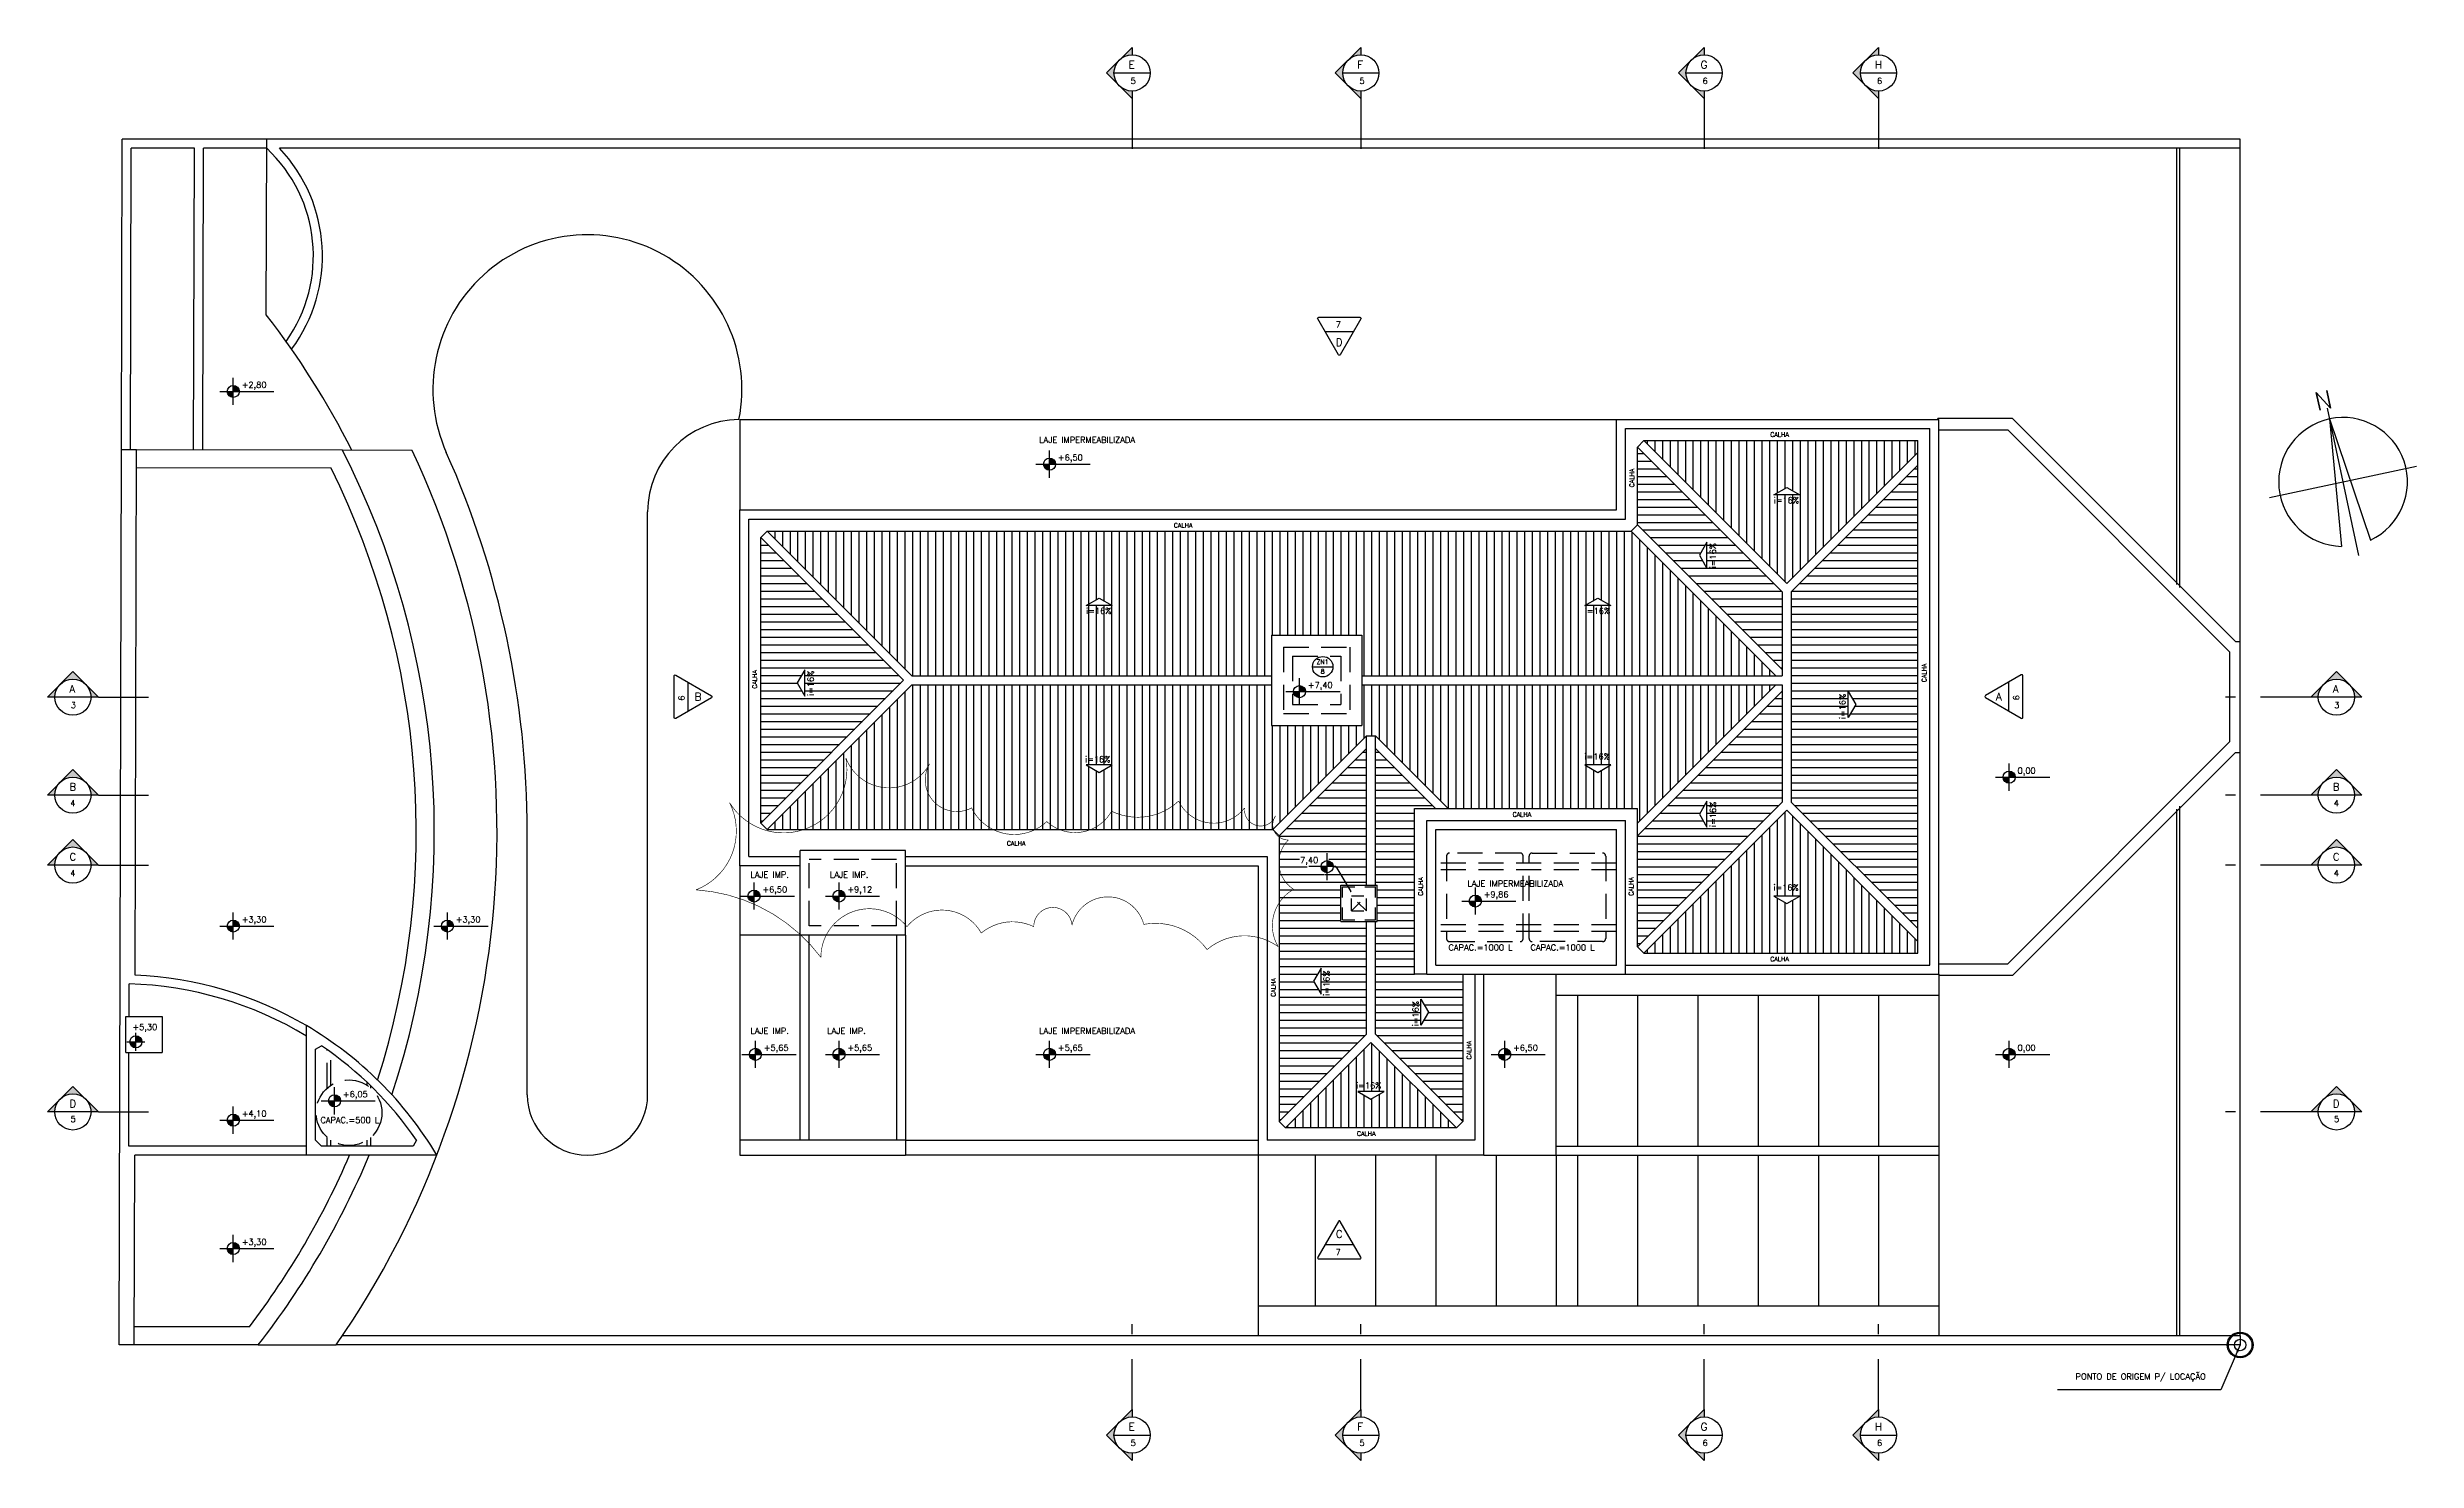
# Model space of a CAD drawing. Header units: millimetres. Extents: x 128 to 761, y 122 to 191.
# Drawn here: x 162.62 to 186.22, y 123.76 to 137.83 of the extents above; entities that cross this region are included whole.
import ezdxf
from ezdxf.enums import TextEntityAlignment as Align

# ---------------------------------------------------------------- set-up
doc = ezdxf.new("R2010")
doc.units = ezdxf.units.MM
doc.linetypes.add('DASHDOT', pattern=[1, 0.5, -0.25, 0, -0.25])
doc.linetypes.add('HIDDEN', pattern=[0.375, 0.25, -0.125])
for name, color, linetype in [('CAIXN', 7, 'Continuous'), ('COTAS', 1, 'Continuous'), ('LPROJ', 7, 'HIDDEN'), ('LVISTA', 1, 'Continuous'), ('LVISTA01', 8, 'Continuous'), ('LVISTA02', 1, 'Continuous'), ('LVISTA025', 3, 'Continuous'), ('LVISTA03', 4, 'Continuous'), ('NOTAS', 2, 'Continuous'), ('TELHA', 8, 'Continuous'), ('TEXT', 3, 'Continuous')]:
    doc.layers.add(name, color=color, linetype=linetype)
doc.styles.add('100-50', font='romans.shx', dxfattribs={"height": 0.125})
doc.styles.add('60-50', font='romans.shx', dxfattribs={"height": 0.075})
doc.styles.add('80-50', font='romans.shx', dxfattribs={"height": 0.1})
doc.styles.add('ROMANS', font='ROMANS.shx', dxfattribs={"height": 0.15})
doc.dimstyles.new('50', dxfattribs={"dimtxt": 0.1, "dimasz": 2.5, "dimexe": 1.25, "dimexo": 0.625, "dimgap": 0.075, "dimtad": 1, "dimzin": 0, "dimdsep": 46, "dimtxsty": '60-50', "dimcen": 2.5, "dimclrt": 3, "dimadec": 0, "dimazin": 0, "dimtfac": 1, "dimtmove": 0, "dimatfit": 3, "dimfxl": 1, "dimarcsym": 0})
pattern_1 = [(90, (137.25681, 49.96484), (-0.0762, 8e-18), [])]
pattern_2 = [(180, (137.25681, 49.96484), (-8e-18, -0.0762), [])]

msp = doc.modelspace()

# ---------------------------------------------------------------- hatches: boundary and pattern name
at = {"layer": 'NOTAS'}
h = msp.add_hatch(color=1, dxfattribs=at)
h.paths.add_polyline_path([(173.2984, 137.6983), (173.1712, 137.571), (173.2984, 137.4438, -0.4142136)])
h.paths.add_polyline_path([(173.2984, 137.4438), (173.4257, 137.3165), (173.4257, 137.391, -0.1989124)])
h.paths.add_polyline_path([(173.4257, 137.751), (173.4257, 137.8256), (173.2984, 137.6983, -0.1989124)])
h = msp.add_hatch(color=1, dxfattribs=at)
h.paths.add_polyline_path([(175.577, 137.6983), (175.4497, 137.571), (175.577, 137.4438, -0.4142136)])
h.paths.add_polyline_path([(175.577, 137.4438), (175.7042, 137.3165), (175.7042, 137.391, -0.1989124)])
h.paths.add_polyline_path([(175.7042, 137.751), (175.7042, 137.8256), (175.577, 137.6983, -0.1989124)])
h = msp.add_hatch(color=1, dxfattribs=at)
h.paths.add_polyline_path([(178.9943, 137.6983), (178.867, 137.571), (178.9943, 137.4438, -0.4142136)])
h.paths.add_polyline_path([(178.9943, 137.4438), (179.1215, 137.3165), (179.1215, 137.391, -0.1989124)])
h.paths.add_polyline_path([(179.1215, 137.751), (179.1215, 137.8256), (178.9943, 137.6983, -0.1989124)])
h = msp.add_hatch(color=1, dxfattribs=at)
h.paths.add_polyline_path([(180.7311, 137.6983), (180.6038, 137.571), (180.7311, 137.4438, -0.4142136)])
h.paths.add_polyline_path([(180.7311, 137.4438), (180.8584, 137.3165), (180.8584, 137.391, -0.1989124)])
h.paths.add_polyline_path([(180.8584, 137.751), (180.8584, 137.8256), (180.7311, 137.6983, -0.1989124)])
h = msp.add_hatch(color=1, dxfattribs=at)
h.paths.add_polyline_path([(164.4763, 134.342), (164.4763, 134.402), (164.4163, 134.402, 0.4142136)])
h.paths.add_polyline_path([(164.4763, 134.462), (164.4763, 134.402), (164.5363, 134.402, 0.4142136)])
h = msp.add_hatch(color=1, dxfattribs=at)
h.paths.add_polyline_path([(172.6041, 133.6183), (172.6041, 133.6783), (172.5441, 133.6783, 0.4142136)])
h.paths.add_polyline_path([(172.6041, 133.7383), (172.6041, 133.6783), (172.6641, 133.6783, 0.4142136)])
h = msp.add_hatch(color=1, dxfattribs=at)
h.paths.add_polyline_path([(163.0067, 131.4865), (162.8794, 131.6138), (162.7522, 131.4865, -0.4142136)])
h.paths.add_polyline_path([(162.7522, 131.4865), (162.6249, 131.3592), (162.6994, 131.3592, -0.1989124)])
h.paths.add_polyline_path([(163.0594, 131.3592), (163.134, 131.3592), (163.0067, 131.4865, -0.1989124)])
h = msp.add_hatch(color=1, dxfattribs=at)
h.paths.add_polyline_path([(175.0928, 131.3542), (175.0928, 131.4142), (175.0328, 131.4142, 0.4142136)])
h.paths.add_polyline_path([(175.0928, 131.4742), (175.0928, 131.4142), (175.1528, 131.4142, 0.4142136)])
h = msp.add_hatch(color=1, dxfattribs=at)
h.paths.add_polyline_path([(185.5449, 131.4865), (185.4177, 131.6138), (185.2904, 131.4865, -0.4142136)])
h.paths.add_polyline_path([(185.2904, 131.4865), (185.1631, 131.3592), (185.2377, 131.3592, -0.1989124)])
h.paths.add_polyline_path([(185.5977, 131.3592), (185.6722, 131.3592), (185.5449, 131.4865, -0.1989124)])
h = msp.add_hatch(color=1, dxfattribs=at)
h.paths.add_polyline_path([(163.0067, 130.5118), (162.8794, 130.6391), (162.7522, 130.5118, -0.4142136)])
h.paths.add_polyline_path([(162.7522, 130.5118), (162.6249, 130.3845), (162.6994, 130.3845, -0.1989124)])
h.paths.add_polyline_path([(163.0594, 130.3845), (163.134, 130.3845), (163.0067, 130.5118, -0.1989124)])
h = msp.add_hatch(color=1, dxfattribs=at)
h.paths.add_polyline_path([(182.1595, 130.5029), (182.1595, 130.5629), (182.0995, 130.5629, 0.4142136)])
h.paths.add_polyline_path([(182.1595, 130.6229), (182.1595, 130.5629), (182.2195, 130.5629, 0.4142136)])
h = msp.add_hatch(color=1, dxfattribs=at)
h.paths.add_polyline_path([(185.5449, 130.5118), (185.4177, 130.6391), (185.2904, 130.5118, -0.4142136)])
h.paths.add_polyline_path([(185.2904, 130.5118), (185.1631, 130.3845), (185.2377, 130.3845, -0.1989124)])
h.paths.add_polyline_path([(185.5977, 130.3845), (185.6722, 130.3845), (185.5449, 130.5118, -0.1989124)])
h = msp.add_hatch(color=1, dxfattribs=at)
h.paths.add_polyline_path([(163.0067, 129.8156), (162.8794, 129.9429), (162.7522, 129.8156, -0.4142136)])
h.paths.add_polyline_path([(162.7522, 129.8156), (162.6249, 129.6883), (162.6994, 129.6883, -0.1989124)])
h.paths.add_polyline_path([(163.0594, 129.6883), (163.134, 129.6883), (163.0067, 129.8156, -0.1989124)])
h = msp.add_hatch(color=1, dxfattribs=at)
h.paths.add_polyline_path([(185.5449, 129.8156), (185.4177, 129.9429), (185.2904, 129.8156, -0.4142136)])
h.paths.add_polyline_path([(185.2904, 129.8156), (185.1631, 129.6883), (185.2377, 129.6883, -0.1989124)])
h.paths.add_polyline_path([(185.5977, 129.6883), (185.6722, 129.6883), (185.5449, 129.8156, -0.1989124)])
h = msp.add_hatch(color=1, dxfattribs=at)
h.paths.add_polyline_path([(175.3086, 129.6726), (175.3686, 129.6726), (175.3686, 129.6126, -0.4142136)])
h.paths.add_polyline_path([(175.4286, 129.6726), (175.3686, 129.6726), (175.3686, 129.7326, -0.4142136)])
h = msp.add_hatch(color=1, dxfattribs=at)
h.paths.add_polyline_path([(169.6612, 129.3199), (169.6612, 129.3799), (169.6012, 129.3799, 0.4142136)])
h.paths.add_polyline_path([(169.6612, 129.4399), (169.6612, 129.3799), (169.7212, 129.3799, 0.4142136)])
h = msp.add_hatch(color=1, dxfattribs=at)
h.paths.add_polyline_path([(170.5076, 129.3199), (170.5076, 129.3799), (170.4476, 129.3799, 0.4142136)])
h.paths.add_polyline_path([(170.5076, 129.4399), (170.5076, 129.3799), (170.5676, 129.3799, 0.4142136)])
h = msp.add_hatch(color=1, dxfattribs=at)
h.paths.add_polyline_path([(176.8439, 129.2703), (176.8439, 129.3303), (176.7839, 129.3303, 0.4142136)])
h.paths.add_polyline_path([(176.8439, 129.3903), (176.8439, 129.3303), (176.9039, 129.3303, 0.4142136)])
h = msp.add_hatch(color=1, dxfattribs=at)
h.paths.add_polyline_path([(164.4763, 129.0214), (164.4763, 129.0814), (164.4163, 129.0814, 0.4142136)])
h.paths.add_polyline_path([(164.4763, 129.1414), (164.4763, 129.0814), (164.5363, 129.0814, 0.4142136)])
h = msp.add_hatch(color=1, dxfattribs=at)
h.paths.add_polyline_path([(166.6077, 129.0214), (166.6077, 129.0814), (166.5477, 129.0814, 0.4142136)])
h.paths.add_polyline_path([(166.6077, 129.1414), (166.6077, 129.0814), (166.6677, 129.0814, 0.4142136)])
h = msp.add_hatch(color=1, dxfattribs=at)
h.paths.add_polyline_path([(163.5065, 127.8689), (163.5065, 127.9289), (163.4465, 127.9289, 0.4142136)])
h.paths.add_polyline_path([(163.5065, 127.9889), (163.5065, 127.9289), (163.5665, 127.9289, 0.4142136)])
h = msp.add_hatch(color=1, dxfattribs=at)
h.paths.add_polyline_path([(169.6753, 127.7444), (169.6753, 127.8044), (169.6153, 127.8044, 0.4142136)])
h.paths.add_polyline_path([(169.6753, 127.8644), (169.6753, 127.8044), (169.7353, 127.8044, 0.4142136)])
h = msp.add_hatch(color=1, dxfattribs=at)
h.paths.add_polyline_path([(170.5076, 127.7444), (170.5076, 127.8044), (170.4476, 127.8044, 0.4142136)])
h.paths.add_polyline_path([(170.5076, 127.8644), (170.5076, 127.8044), (170.5676, 127.8044, 0.4142136)])
h = msp.add_hatch(color=1, dxfattribs=at)
h.paths.add_polyline_path([(172.6041, 127.7444), (172.6041, 127.8044), (172.5441, 127.8044, 0.4142136)])
h.paths.add_polyline_path([(172.6041, 127.8644), (172.6041, 127.8044), (172.6641, 127.8044, 0.4142136)])
h = msp.add_hatch(color=1, dxfattribs=at)
h.paths.add_polyline_path([(177.1359, 127.7444), (177.1359, 127.8044), (177.0759, 127.8044, 0.4142136)])
h.paths.add_polyline_path([(177.1359, 127.8644), (177.1359, 127.8044), (177.1959, 127.8044, 0.4142136)])
h = msp.add_hatch(color=1, dxfattribs=at)
h.paths.add_polyline_path([(182.1595, 127.7444), (182.1595, 127.8044), (182.0995, 127.8044, 0.4142136)])
h.paths.add_polyline_path([(182.1595, 127.8644), (182.1595, 127.8044), (182.2195, 127.8044, 0.4142136)])
h = msp.add_hatch(color=1, dxfattribs=at)
h.paths.add_polyline_path([(163.0067, 127.3587), (162.8794, 127.486), (162.7522, 127.3587, -0.4142136)])
h.paths.add_polyline_path([(162.7522, 127.3587), (162.6249, 127.2314), (162.6994, 127.2314, -0.1989124)])
h.paths.add_polyline_path([(163.0594, 127.2314), (163.134, 127.2314), (163.0067, 127.3587, -0.1989124)])
h = msp.add_hatch(color=1, dxfattribs=at)
h.paths.add_polyline_path([(165.4846, 127.2818), (165.4846, 127.3418), (165.4246, 127.3418, 0.4142136)])
h.paths.add_polyline_path([(165.4846, 127.4018), (165.4846, 127.3418), (165.5446, 127.3418, 0.4142136)])
h = msp.add_hatch(color=1, dxfattribs=at)
h.paths.add_polyline_path([(185.5449, 127.3587), (185.4177, 127.486), (185.2904, 127.3587, -0.4142136)])
h.paths.add_polyline_path([(185.2904, 127.3587), (185.1631, 127.2314), (185.2377, 127.2314, -0.1989124)])
h.paths.add_polyline_path([(185.5977, 127.2314), (185.6722, 127.2314), (185.5449, 127.3587, -0.1989124)])
h = msp.add_hatch(color=1, dxfattribs=at)
h.paths.add_polyline_path([(164.4763, 127.0893), (164.4763, 127.1493), (164.4163, 127.1493, 0.4142136)])
h.paths.add_polyline_path([(164.4763, 127.2093), (164.4763, 127.1493), (164.5363, 127.1493, 0.4142136)])
h = msp.add_hatch(color=1, dxfattribs=at)
h.paths.add_polyline_path([(164.4763, 125.8118), (164.4763, 125.8718), (164.4163, 125.8718, 0.4142136)])
h.paths.add_polyline_path([(164.4763, 125.9318), (164.4763, 125.8718), (164.5363, 125.8718, 0.4142136)])
h = msp.add_hatch(color=1, dxfattribs=at)
h.paths.add_polyline_path([(173.2984, 124.1434), (173.1712, 124.0162), (173.2984, 123.8889, -0.4142136)])
h.paths.add_polyline_path([(173.2984, 123.8889), (173.4257, 123.7616), (173.4257, 123.8362, -0.1989124)])
h.paths.add_polyline_path([(173.4257, 124.1962), (173.4257, 124.2707), (173.2984, 124.1434, -0.1989124)])
h = msp.add_hatch(color=1, dxfattribs=at)
h.paths.add_polyline_path([(175.577, 124.1434), (175.4497, 124.0162), (175.577, 123.8889, -0.4142136)])
h.paths.add_polyline_path([(175.577, 123.8889), (175.7042, 123.7616), (175.7042, 123.8362, -0.1989124)])
h.paths.add_polyline_path([(175.7042, 124.1962), (175.7042, 124.2707), (175.577, 124.1434, -0.1989124)])
h = msp.add_hatch(color=1, dxfattribs=at)
h.paths.add_polyline_path([(178.9943, 124.1434), (178.867, 124.0162), (178.9943, 123.8889, -0.4142136)])
h.paths.add_polyline_path([(178.9943, 123.8889), (179.1215, 123.7616), (179.1215, 123.8362, -0.1989124)])
h.paths.add_polyline_path([(179.1215, 124.1962), (179.1215, 124.2707), (178.9943, 124.1434, -0.1989124)])
h = msp.add_hatch(color=1, dxfattribs=at)
h.paths.add_polyline_path([(180.7311, 124.1434), (180.6038, 124.0162), (180.7311, 123.8889, -0.4142136)])
h.paths.add_polyline_path([(180.7311, 123.8889), (180.8584, 123.7616), (180.8584, 123.8362, -0.1989124)])
h.paths.add_polyline_path([(180.8584, 124.1962), (180.8584, 124.2707), (180.7311, 124.1434, -0.1989124)])
at = {"layer": 'TELHA'}
h = msp.add_hatch(dxfattribs=at)
h.set_pattern_fill('ANSI31', color=256, scale=0.024, angle=135, style=0)
h.set_pattern_definition(pattern_2)
h.paths.add_polyline_path([(179.9897, 132.4085), (179.9897, 130.3157), (181.2497, 129.0557), (181.2497, 133.6685)])
h.paths.add_polyline_path([(180.5565, 131.417), (180.6315, 131.2871), (180.5565, 131.1572)], flags=16)
h.paths.add_polyline_path([(178.4597, 133.8485), (178.4597, 133.0757), (179.8997, 131.6357), (179.8997, 132.4085)])
h.paths.add_polyline_path([(179.1506, 132.6409), (179.0756, 132.7708), (179.1506, 132.9007)], flags=16)
h.paths.add_polyline_path([(179.8997, 131.4185), (178.4597, 129.9785), (178.4597, 128.8757), (179.8997, 130.3157)])
h.paths.add_polyline_path([(179.1506, 130.3258), (179.1506, 130.066), (179.0756, 130.1959)], flags=16)
h.paths.add_polyline_path([(180.5444, 131.1496), (180.5444, 131.4124), (180.4544, 131.4124), (180.4544, 131.1496)], flags=24)
h.paths.add_polyline_path([(179.2548, 132.6498), (179.2548, 132.9127), (179.1648, 132.9127), (179.1648, 132.6498)], flags=24)
h.paths.add_polyline_path([(179.2548, 130.075), (179.2548, 130.3378), (179.1648, 130.3378), (179.1648, 130.075)], flags=24)
h = msp.add_hatch(dxfattribs=at)
h.set_pattern_fill('ANSI31', color=256, scale=0.024, angle=45, style=0)
h.set_pattern_definition(pattern_1)
h.paths.add_polyline_path([(179.9447, 132.4907), (181.2497, 133.7957), (181.2497, 133.9121), (178.5233, 133.9121)])
h.paths.add_polyline_path([(179.8148, 133.3712), (179.9447, 133.4462), (180.0746, 133.3712)], flags=16)
h.paths.add_polyline_path([(179.8083, 133.273), (180.1012, 133.273), (180.1012, 133.363), (179.8083, 133.363)], flags=24)
h = msp.add_hatch(dxfattribs=at)
h.set_pattern_fill('ANSI31', color=256, scale=0.024, angle=135, style=0)
h.set_pattern_definition(pattern_2)
h.paths.add_polyline_path([(171.151, 131.5271), (169.7297, 132.9485), (169.7297, 130.1057)])
h.paths.add_polyline_path([(170.1661, 131.3704), (170.0911, 131.5003), (170.1661, 131.6302)], flags=16)
h.paths.add_polyline_path([(170.2703, 131.3793), (170.2703, 131.6422), (170.1803, 131.6422), (170.1803, 131.3793)], flags=24)
h = msp.add_hatch(dxfattribs=at)
h.set_pattern_fill('ANSI31', color=256, scale=0.024, angle=45, style=0)
h.set_pattern_definition(pattern_1)
h.paths.add_polyline_path([(174.8147, 131.5721), (174.8147, 131.9771), (175.7147, 131.9771), (175.7147, 131.5721), (179.836, 131.5721), (178.396, 133.0121), (169.7933, 133.0121), (171.2333, 131.5721)])
h.paths.add_polyline_path([(172.9681, 132.2701), (173.098, 132.3451), (173.2279, 132.2701)], flags=16)
h.paths.add_polyline_path([(177.9342, 132.2701), (178.0641, 132.3451), (178.194, 132.2701)], flags=16)
h.paths.add_polyline_path([(172.9616, 132.1719), (173.2545, 132.1719), (173.2545, 132.2619), (172.9616, 132.2619)], flags=24)
h.paths.add_polyline_path([(177.9277, 132.1719), (178.2206, 132.1719), (178.2206, 132.2619), (177.9277, 132.2619)], flags=24)
h = msp.add_hatch(dxfattribs=at)
h.set_pattern_fill('ANSI31', color=256, scale=0.024, angle=45, style=0)
h.set_pattern_definition(pattern_1)
h.paths.add_polyline_path([(175.7147, 131.4821), (175.7147, 131.0771), (174.8147, 131.0771), (174.8147, 131.4821), (171.2333, 131.4821), (169.7933, 130.0421), (174.826, 130.0421), (175.7597, 130.9757), (175.8497, 130.9757), (176.5733, 130.2521), (178.4597, 130.2521), (178.4597, 130.1057), (179.836, 131.4821)])
h.paths.add_polyline_path([(177.9342, 130.6848), (178.194, 130.6848), (178.0641, 130.6098)], flags=16)
h.paths.add_polyline_path([(173.2279, 130.6848), (173.098, 130.6098), (172.9681, 130.6848)], flags=16)
h.paths.add_polyline_path([(177.9247, 130.7237), (178.2175, 130.7237), (178.2175, 130.8137), (177.9247, 130.8137)], flags=24)
h.paths.add_polyline_path([(172.9512, 130.6955), (173.2441, 130.6955), (173.2441, 130.7855), (172.9512, 130.7855)], flags=24)
h = msp.add_hatch(dxfattribs=at)
h.set_pattern_fill('ANSI31', color=256, scale=0.024, angle=135, style=0)
h.set_pattern_definition(pattern_2)
h.paths.add_polyline_path([(175.5047, 129.4871), (175.5657, 129.4871), (175.4549, 129.6726), (175.4428, 129.6726), (175.4416, 129.6448), (175.4099, 129.6046), (175.3418, 129.593), (175.3024, 129.6305), (175.2947, 129.6554), (175.169, 129.6554), (175.169, 129.6813), (175.0893, 129.6813), (175.0931, 129.781), (175.384, 129.781), (175.384, 129.7465), (175.4214, 129.7292), (175.4435, 129.688), (175.4428, 129.6726), (175.4549, 129.6726), (175.5657, 129.4871), (175.7597, 129.4871), (175.7597, 130.8485), (174.8897, 129.9785), (174.8897, 127.1357), (175.7597, 128.0057), (175.7597, 129.1271), (175.5047, 129.1271)])
h.paths.add_polyline_path([(175.3086, 128.4027), (175.2336, 128.5326), (175.3086, 128.6625)], flags=16)
h.paths.add_polyline_path([(175.4061, 128.381), (175.4061, 128.6739), (175.3161, 128.6739), (175.3161, 128.381)], flags=24)
h = msp.add_hatch(dxfattribs=at)
h.set_pattern_fill('ANSI31', color=256, scale=0.024, angle=135, style=0)
h.set_pattern_definition(pattern_2)
h.paths.add_polyline_path([(176.2397, 130.2521), (176.446, 130.2521), (175.8497, 130.8485), (175.8497, 129.4871), (175.8647, 129.4871), (175.8647, 129.1271), (175.8497, 129.1271), (175.8497, 128.0057), (176.7197, 127.1357), (176.7197, 128.6021), (176.3597, 128.6021), (176.2397, 128.6021)])
h.paths.add_polyline_path([(176.3008, 128.3544), (176.3758, 128.2245), (176.3008, 128.0946)], flags=16)
h.paths.add_polyline_path([(176.2938, 128.0918), (176.2938, 128.3547), (176.2038, 128.3547), (176.2038, 128.0918)], flags=24)
h = msp.add_hatch(dxfattribs=at)
h.set_pattern_fill('ANSI31', color=256, scale=0.024, angle=45, style=0)
h.set_pattern_definition(pattern_1)
h.paths.add_polyline_path([(181.2497, 128.8121), (181.2497, 128.9285), (179.9447, 130.2335), (178.5233, 128.8121)])
h.paths.add_polyline_path([(179.8148, 129.3804), (180.0746, 129.3804), (179.9447, 129.3054)], flags=16)
h.paths.add_polyline_path([(179.8052, 129.4193), (180.0981, 129.4193), (180.0981, 129.5093), (179.8052, 129.5093)], flags=24)
h = msp.add_hatch(dxfattribs=at)
h.set_pattern_fill('ANSI31', color=256, scale=0.024, angle=45, style=0)
h.set_pattern_definition(pattern_1)
h.paths.add_polyline_path([(175.8047, 127.9235), (174.9533, 127.0721), (176.656, 127.0721)])
h.paths.add_polyline_path([(175.9346, 127.4345), (175.8047, 127.3595), (175.6748, 127.4345)], flags=16)
h.paths.add_polyline_path([(175.6501, 127.4493), (175.9429, 127.4493), (175.9429, 127.5393), (175.6501, 127.5393)], flags=24)

# ---------------------------------------------------------------- linework, layer by layer
at = {"layer": 'CAIXN', "color": 8, "ltscale": 0.5}
msp.add_line((175.2225, 131.6623), (175.4265, 131.6623), dxfattribs=at)
msp.add_circle((175.3245, 131.6623), 0.102, dxfattribs=at)
at = {"layer": 'COTAS', "const_width": 0.0075}
msp.add_lwpolyline([(175.599, 129.4249, 1), (175.6065, 129.4249, 1)], format="xyb", close=True, dxfattribs=at)
at = {"layer": 'COTAS'}
for radius in [0.1282, 0.1173, 0.057]:
    msp.add_circle((184.4597, 124.9121), radius, dxfattribs=at)
at = {"layer": 'LPROJ'}
for p, q in [((174.9347, 131.8571), (175.5947, 131.8571)), ((174.9347, 131.8571), (174.9347, 131.1971)), ((175.0247, 131.7671), (175.5047, 131.7671)), ((175.0247, 131.7671), (175.0247, 131.2871)), ((175.5047, 131.7671), (175.5047, 131.2871)), ((175.5947, 131.8571), (175.5947, 131.1971)), ((174.9347, 131.1971), (175.5947, 131.1971)), ((175.0247, 131.2871), (175.5047, 131.2871)), ((170.2097, 129.0821), (170.2097, 129.7421)), ((171.0797, 129.7421), (170.2097, 129.7421)), ((171.0797, 129.0821), (171.0797, 129.7421)), ((178.2497, 129.7057), (176.4497, 129.7057)), ((178.2497, 129.6397), (176.4497, 129.6397)), ((171.0797, 129.0821), (170.2097, 129.0821)), ((178.2497, 129.0945), (176.4497, 129.0945)), ((178.2497, 129.0285), (176.4497, 129.0285)), ((165.4123, 127.4691), (165.4123, 127.8493)), ((165.4483, 127.4966), (165.4483, 127.8236)), ((165.8083, 127.4966), (165.8083, 127.5253)), ((165.8443, 127.4691), (165.8443, 127.4908)), ((165.4123, 126.8921), (165.4123, 126.9781)), ((165.4483, 126.8921), (165.4483, 126.9506)), ((165.8083, 126.8921), (165.8083, 126.9506)), ((165.8443, 126.8921), (165.8443, 126.9781))]:
    msp.add_line(p, q, dxfattribs=at)
at = {"layer": 'LPROJ', "ltscale": 0.5}
for p, q in [((175.5197, 129.4721), (175.8497, 129.4721)), ((175.5197, 129.1421), (175.5197, 129.4721)), ((175.7597, 129.2321), (175.6097, 129.3821)), ((175.6097, 129.2321), (175.7597, 129.3821)), ((175.6097, 129.2321), (175.6097, 129.3821)), ((175.6097, 129.3821), (175.7597, 129.3821)), ((175.7597, 129.2321), (175.7597, 129.3821)), ((175.8497, 129.1421), (175.8497, 129.4721)), ((175.5197, 129.1421), (175.8497, 129.1421)), ((175.6097, 129.2321), (175.7597, 129.2321))]:
    msp.add_line(p, q, dxfattribs=at)
at = {"layer": 'LPROJ'}
for points in [[(176.5877, 129.8081, 0.4142136), (176.5577, 129.7781), (176.5577, 128.9561, 0.4142136), (176.5877, 128.9261), (177.2897, 128.9261, 0.4142136), (177.3197, 128.9561), (177.3197, 129.7781, 0.4142136), (177.2897, 129.8081)], [(177.4097, 128.9261, -0.4142136), (177.3797, 128.9561), (177.3797, 129.7781, -0.4142136), (177.4097, 129.8081), (178.1117, 129.8081, -0.4142136), (178.1417, 129.7781), (178.1417, 128.9561, -0.4142136), (178.1117, 128.9261)]]:
    msp.add_lwpolyline(points, format="xyb", close=True, dxfattribs=at)
msp.add_circle((165.6283, 127.2236), 0.327, dxfattribs=at)
at = {"layer": 'LVISTA'}
for p, q in [((184.4597, 136.9121), (164.809, 136.9121)), ((184.4597, 136.8221), (184.4597, 136.9121)), ((184.4597, 136.8221), (164.9364, 136.8221)), ((182.1919, 134.1341), (181.4477, 134.1341)), ((181.4477, 134.1221), (181.4477, 134.1341)), ((181.4597, 134.0201), (182.1447, 134.0201)), ((182.1447, 134.0201), (184.3577, 131.8071)), ((182.1919, 134.1341), (184.4119, 131.9141)), ((178.5233, 133.9121), (178.4597, 133.8485)), ((178.4597, 133.0757), (178.4597, 133.8485)), ((178.5233, 133.9121), (181.2497, 133.9121)), ((181.2497, 128.8121), (181.2497, 133.9121)), ((178.396, 133.0121), (178.4597, 133.0757)), ((179.8997, 131.6357), (178.4597, 133.0757)), ((169.7297, 130.1057), (169.7297, 132.9485)), ((169.7933, 133.0121), (178.396, 133.0121)), ((179.836, 131.5721), (178.396, 133.0121)), ((184.4119, 131.9141), (184.4597, 131.9141)), ((184.4597, 130.8101), (184.4597, 131.9141)), ((184.3577, 130.9171), (184.3577, 131.8071)), ((179.836, 131.4821), (178.4597, 130.1057)), ((179.8997, 131.4185), (178.4597, 129.9785)), ((174.826, 130.0421), (175.7597, 130.9757)), ((176.5733, 130.2521), (175.8497, 130.9757)), ((174.8897, 129.9785), (175.7597, 130.8485)), ((176.446, 130.2521), (175.8497, 130.8485)), ((182.1447, 128.7041), (184.3577, 130.9171)), ((182.1919, 128.5901), (184.4119, 130.8101)), ((184.4119, 130.8101), (184.4597, 130.8101)), ((176.2397, 128.6021), (176.2397, 130.2521)), ((176.2397, 130.2521), (178.4597, 130.2521)), ((178.4597, 128.8757), (178.4597, 130.2521)), ((169.7933, 130.0421), (174.826, 130.0421)), ((174.8897, 129.9785), (174.826, 130.0421)), ((174.8897, 129.9785), (174.8897, 127.1357)), ((178.5233, 128.8121), (178.4597, 128.8757)), ((178.5233, 128.8121), (181.2497, 128.8121)), ((176.3597, 128.6021), (176.2397, 128.6021)), ((176.7197, 128.6021), (176.7197, 127.1357)), ((181.4597, 128.7041), (182.1447, 128.7041)), ((182.1919, 128.5901), (181.4597, 128.5901)), ((176.656, 127.0721), (174.9533, 127.0721)), ((164.7247, 124.9121), (165.4997, 124.9121)), ((184.4597, 124.9121), (165.4997, 124.9121)), ((184.4597, 125.0021), (165.5615, 125.0021)), ((184.4597, 125.0021), (184.4597, 124.9121))]:
    msp.add_line(p, q, dxfattribs=at)
for radius, start, end in [(1.4665, 324.53303, 46.9204), (1.5565, 323.37172, 43.48548)]:
    msp.add_arc((163.8072, 135.751), radius, start, end, dxfattribs=at)
at = {"layer": 'LVISTA01'}
for p, q in [((183.8297, 132.4794), (183.8297, 136.8221)), ((183.8597, 132.4494), (183.8597, 136.8221)), ((184.4597, 131.9141), (184.4597, 136.8221)), ((168.6022, 127.4021), (168.6022, 133.2046)), ((184.4597, 125.0021), (184.4597, 130.8101)), ((183.8297, 125.0021), (183.8297, 130.2448)), ((183.8597, 125.0021), (183.8597, 130.2748)), ((167.4022, 127.4021), (167.4022, 130.0213)), ((181.4597, 128.6021), (181.4597, 125.0021)), ((177.6497, 128.3921), (181.4597, 128.3921)), ((177.8597, 128.3921), (177.8597, 126.8921)), ((178.4597, 128.3921), (178.4597, 126.8921)), ((179.0597, 128.3921), (179.0597, 126.8921)), ((179.6597, 128.3921), (179.6597, 126.8921)), ((180.2597, 128.3921), (180.2597, 126.8921)), ((180.8597, 128.3921), (180.8597, 126.8921)), ((174.6797, 126.8021), (174.6797, 125.0021)), ((175.2497, 126.8021), (175.2497, 125.3021)), ((175.8497, 126.8021), (175.8497, 125.3021)), ((176.4497, 126.8021), (176.4497, 125.3021)), ((177.0497, 126.8021), (177.0497, 125.3021)), ((177.6497, 126.8921), (181.4597, 126.8921)), ((177.6497, 126.8021), (181.4597, 126.8021)), ((177.6497, 126.8021), (177.6497, 125.3021)), ((177.8597, 126.8021), (177.8597, 125.3021)), ((178.4597, 126.8021), (178.4597, 125.3021)), ((179.0597, 126.8021), (179.0597, 125.3021)), ((179.6597, 126.8021), (179.6597, 125.3021)), ((180.2597, 126.8021), (180.2597, 125.3021)), ((180.8597, 126.8021), (180.8597, 125.3021)), ((174.6797, 125.3021), (181.4597, 125.3021))]:
    msp.add_line(p, q, dxfattribs=at)
for centre, radius, start, end in [((168.0022, 134.4221), 1.5387, 348.75629, 204.08248), ((169.5197, 133.2046), 0.9175, 90.51868, 180), ((158.156, 130.0213), 9.2461, 0, 24.08248), ((168.0022, 127.4021), 0.6, 180, 0)]:
    msp.add_arc(centre, radius, start, end, dxfattribs=at)
at = {"layer": 'LVISTA02', "color": 2}
for p, q in [((163.3614, 133.8221), (163.369, 136.9121)), ((164.809, 136.9121), (163.369, 136.9121)), ((164.8047, 135.1651), (164.809, 136.9121)), ((165.5619, 133.8167), (163.5114, 133.8217)), ((166.258, 133.815), (165.5619, 133.8167)), ((165.4509, 133.637), (163.511, 133.6417)), ((169.5197, 128.9921), (169.5197, 126.9521)), ((165.2945, 127.857), (165.3545, 127.8892)), ((165.2945, 126.9521), (165.2945, 127.857)), ((165.3545, 126.8921), (165.2945, 126.9521)), ((166.2996, 126.9521), (166.2677, 126.8921)), ((166.2677, 126.8921), (165.3545, 126.8921)), ((164.6361, 125.0921), (163.4897, 125.0921)), ((164.7247, 124.9121), (163.4897, 124.9121))]:
    msp.add_line(p, q, dxfattribs=at)
at = {"layer": 'LVISTA02'}
for p, q in [((163.4514, 133.8219), (163.4588, 136.8221)), ((164.0888, 136.8221), (163.4588, 136.8221)), ((164.0814, 133.8203), (164.0888, 136.8221)), ((164.1714, 133.8201), (164.1788, 136.8221)), ((164.8088, 136.8221), (164.1788, 136.8221))]:
    msp.add_line(p, q, dxfattribs=at)
at = {"layer": 'LVISTA02', "color": 3}
for p, q in [((169.5197, 134.1221), (178.2497, 134.1221)), ((169.5197, 134.1221), (169.5197, 133.2221)), ((169.5197, 129.6821), (169.5197, 128.9921)), ((170.1197, 128.9921), (169.5197, 128.9921)), ((177.6497, 126.8021), (177.6497, 128.6021)), ((171.1697, 126.9521), (174.6797, 126.9521)), ((174.6797, 126.8021), (171.1697, 126.8021)), ((176.9297, 126.8021), (177.6497, 126.8021))]:
    msp.add_line(p, q, dxfattribs=at)
at = {"layer": 'LVISTA02', "color": 1}
for p, q in [((170.1197, 126.9521), (170.1197, 128.9921)), ((170.2097, 126.9521), (170.2097, 128.9921)), ((171.0797, 128.9921), (171.0797, 126.9521)), ((171.1697, 128.9921), (171.1697, 126.9521))]:
    msp.add_line(p, q, dxfattribs=at)
at = {"layer": 'LVISTA02', "color": 2}
for centre, radius, start, end in [((158.156, 130.0213), 8.4061, 26.83822, 37.72728), ((158.156, 130.0213), 8.9461, 325.1722, 25.09099), ((158.156, 130.0213), 8.3218, 341.66057, 27.13427), ((158.156, 130.0213), 8.1418, 342.32334, 26.36484), ((163.3397, 124.9121), 3.5948, 34.5747, 55.91106), ((158.156, 130.0213), 8.1418, 322.74047, 336.7092), ((158.156, 130.0213), 8.3218, 322.12353, 337.24164)]:
    msp.add_arc(centre, radius, start, end, dxfattribs=at)
at = {"layer": 'LVISTA025', "color": 4}
for p, q in [((178.2497, 133.2221), (178.2497, 134.1221)), ((178.2497, 134.1221), (181.4597, 134.1221)), ((178.3397, 133.1321), (178.3397, 134.0321)), ((178.3397, 134.0321), (181.3697, 134.0321)), ((181.3697, 128.6921), (181.3697, 134.0321)), ((181.4597, 128.6021), (181.4597, 134.1221)), ((163.3397, 124.9121), (163.3614, 133.8221)), ((163.5114, 133.8217), (163.3614, 133.8221)), ((163.4987, 128.5935), (163.5114, 133.8217)), ((169.5197, 129.6821), (169.5197, 133.2221)), ((169.5197, 133.2221), (178.2497, 133.2221)), ((169.6097, 129.7721), (169.6097, 133.1321)), ((169.6097, 133.1321), (178.3397, 133.1321)), ((169.6097, 129.7721), (170.1197, 129.7721)), ((171.1697, 129.7721), (174.7697, 129.7721)), ((174.7697, 129.7721), (174.7697, 126.9521)), ((170.1197, 129.6821), (169.5197, 129.6821)), ((171.1697, 129.6821), (174.6797, 129.6821)), ((174.6797, 129.6821), (174.6797, 126.8021)), ((176.8397, 128.6021), (176.8397, 126.9521)), ((176.9297, 126.8021), (176.9297, 128.6021)), ((178.3397, 128.6921), (181.3697, 128.6921)), ((178.3397, 128.6021), (181.4597, 128.6021)), ((163.4376, 128.1821), (163.4384, 128.5056)), ((163.4345, 126.8921), (163.4368, 127.8221)), ((169.5197, 126.9521), (169.5197, 126.8021)), ((171.1697, 126.9521), (169.5197, 126.9521)), ((171.1697, 126.9521), (171.1697, 126.8021)), ((176.8397, 126.9521), (174.7697, 126.9521)), ((165.2045, 126.8921), (163.4345, 126.8921)), ((163.4897, 124.9121), (163.4943, 126.8021)), ((165.2045, 126.8021), (163.4943, 126.8021)), ((169.5197, 126.8021), (171.1697, 126.8021)), ((176.9297, 126.8021), (174.6797, 126.8021)), ((163.4897, 124.9121), (163.3397, 124.9121))]:
    msp.add_line(p, q, dxfattribs=at)
at = {"layer": 'LVISTA025'}
for p, q in [((179.8997, 132.4085), (178.4597, 133.8485)), ((179.9447, 132.4907), (178.5233, 133.9121)), ((179.9447, 132.4907), (181.2497, 133.7957)), ((179.9897, 132.4085), (181.2497, 133.6685)), ((169.7933, 133.0121), (169.7297, 132.9485)), ((169.7297, 132.9485), (171.151, 131.5271)), ((169.7933, 133.0121), (171.2333, 131.5721)), ((179.8997, 132.4085), (179.8997, 131.5721)), ((179.9897, 132.4085), (179.9897, 130.3157)), ((169.7297, 130.1057), (171.151, 131.5271)), ((169.7933, 130.0421), (171.2333, 131.4821)), ((171.2333, 131.5721), (174.8147, 131.5721)), ((171.2333, 131.4821), (174.8147, 131.4821)), ((175.7147, 131.5721), (179.8997, 131.5721)), ((175.7147, 131.4821), (179.8997, 131.4821)), ((179.8997, 131.4821), (179.8997, 130.3157)), ((175.7597, 129.4871), (175.7597, 130.9757)), ((175.7597, 130.9757), (175.8497, 130.9757)), ((175.8497, 129.4871), (175.8497, 130.9757)), ((179.8997, 130.3157), (178.4597, 128.8757)), ((179.9447, 130.2335), (178.5233, 128.8121)), ((179.9447, 130.2335), (181.2497, 128.9285)), ((179.9897, 130.3157), (181.2497, 129.0557)), ((169.7933, 130.0421), (169.7297, 130.1057)), ((176.4497, 128.6921), (176.4497, 130.0421)), ((176.4497, 130.0421), (178.2497, 130.0421)), ((178.2497, 128.6921), (178.2497, 130.0421)), ((175.7597, 128.0057), (175.7597, 129.1271)), ((175.8497, 128.0057), (175.8497, 129.1271)), ((176.4497, 128.6921), (178.2497, 128.6921)), ((174.8897, 127.1357), (175.7597, 128.0057)), ((174.9533, 127.0721), (175.8047, 127.9235)), ((176.656, 127.0721), (175.8047, 127.9235)), ((176.7197, 127.1357), (175.8497, 128.0057)), ((174.9533, 127.0721), (174.8897, 127.1357)), ((176.7197, 127.1357), (176.656, 127.0721))]:
    msp.add_line(p, q, dxfattribs=at)
at = {"layer": 'LVISTA025', "color": 4}
for radius, start, end in [(3.6848, 59.59677, 87.527), (3.5948, 58.75138, 88.4254)]:
    msp.add_arc((163.3397, 124.9121), radius, start, end, dxfattribs=at)
at = {"layer": 'LVISTA03', "color": 5}
for p, q in [((174.8147, 131.9771), (175.7147, 131.9771)), ((174.8147, 131.9771), (174.8147, 131.0771)), ((175.7147, 131.9771), (175.7147, 131.0771)), ((174.8147, 131.0771), (175.7147, 131.0771)), ((176.3597, 130.1321), (178.3397, 130.1321)), ((176.3597, 128.6021), (176.3597, 130.1321)), ((178.3397, 128.6021), (178.3397, 130.1321)), ((170.1197, 128.9921), (170.1197, 129.8321)), ((171.1697, 129.8321), (170.1197, 129.8321)), ((171.1697, 128.9921), (171.1697, 129.8321)), ((175.5047, 129.4871), (175.8647, 129.4871)), ((175.5047, 129.1271), (175.5047, 129.4871)), ((175.8647, 129.1271), (175.8647, 129.4871)), ((175.5047, 129.1271), (175.8647, 129.1271)), ((171.1697, 128.9921), (170.1197, 128.9921)), ((176.3597, 128.6021), (178.3397, 128.6021)), ((163.4072, 128.1821), (163.7672, 128.1821)), ((163.4072, 127.8221), (163.4072, 128.1821)), ((163.7672, 128.1821), (163.7672, 127.8221)), ((165.2045, 126.8021), (165.2045, 128.0902)), ((163.4072, 127.8221), (163.7672, 127.8221)), ((166.5029, 126.8021), (165.2045, 126.8021))]:
    msp.add_line(p, q, dxfattribs=at)
msp.add_arc((163.3397, 124.9121), 3.6848, 30.85803, 59.59677, dxfattribs=at)
at = {"layer": 'NOTAS', "color": 1, "ltscale": 0.5}
for p, q in [((173.2457, 137.571), (173.6057, 137.571)), ((175.5242, 137.571), (175.8842, 137.571)), ((178.9415, 137.571), (179.3015, 137.571)), ((180.6784, 137.571), (181.0384, 137.571)), ((175.3459, 134.9995), (175.633, 134.9995)), ((169.0058, 131.2198), (169.0058, 131.5069)), ((182.1555, 131.2215), (182.1555, 131.5086)), ((175.3461, 125.9106), (175.6332, 125.9106)), ((173.2457, 124.0162), (173.6057, 124.0162)), ((175.5242, 124.0162), (175.8842, 124.0162)), ((178.9415, 124.0162), (179.3015, 124.0162)), ((180.6784, 124.0162), (181.0384, 124.0162))]:
    msp.add_line(p, q, dxfattribs=at)
at = {"layer": 'NOTAS', "color": 5, "linetype": 'DASHDOT'}
for p, q in [((173.4257, 137.3165), (173.4257, 136.6108)), ((175.7042, 137.3165), (175.7042, 136.6108)), ((179.1215, 137.3165), (179.1215, 136.6108)), ((180.8584, 137.3165), (180.8584, 136.6108)), ((163.134, 131.3592), (163.6326, 131.3592)), ((185.1631, 131.3592), (184.192, 131.3592)), ((163.134, 130.3845), (163.6326, 130.3845)), ((185.1631, 130.3845), (184.192, 130.3845)), ((163.134, 129.6883), (163.6326, 129.6883)), ((185.1631, 129.6883), (184.192, 129.6883)), ((163.134, 127.2314), (163.6326, 127.2314)), ((185.1631, 127.2314), (184.192, 127.2314)), ((173.4257, 124.2707), (173.4257, 125.2418)), ((175.7042, 124.2707), (175.7042, 125.2418)), ((179.1215, 124.2707), (179.1215, 125.2418)), ((180.8584, 124.2707), (180.8584, 125.2418))]:
    msp.add_line(p, q, dxfattribs=at)
at = {"layer": 'NOTAS', "color": 1}
for p, q in [((164.4763, 134.267), (164.4763, 134.537)), ((164.3413, 134.402), (164.881, 134.402)), ((172.6041, 133.5433), (172.6041, 133.8133)), ((172.4691, 133.6783), (173.0088, 133.6783)), ((174.9578, 131.4142), (175.4976, 131.4142)), ((175.0928, 131.2792), (175.0928, 131.5492)), ((182.0245, 130.5629), (182.5642, 130.5629)), ((182.1595, 130.4279), (182.1595, 130.6979)), ((175.3686, 129.5376), (175.3686, 129.8076)), ((175.4549, 129.6726), (175.1871, 129.6726)), ((175.4549, 129.6726), (175.6028, 129.4249)), ((169.5262, 129.3799), (170.0659, 129.3799)), ((169.6612, 129.2449), (169.6612, 129.5149)), ((170.3726, 129.3799), (170.9123, 129.3799)), ((170.5076, 129.2449), (170.5076, 129.5149)), ((176.7089, 129.3303), (177.2486, 129.3303)), ((176.8439, 129.1953), (176.8439, 129.4653)), ((164.3413, 129.0814), (164.881, 129.0814)), ((164.4763, 128.9464), (164.4763, 129.2164)), ((166.4727, 129.0814), (167.0124, 129.0814)), ((166.6077, 128.9464), (166.6077, 129.2164)), ((163.4165, 127.9289), (163.5965, 127.9289)), ((163.5065, 127.8389), (163.5065, 128.0189)), ((169.6753, 127.6694), (169.6753, 127.9394)), ((170.5076, 127.6694), (170.5076, 127.9394)), ((172.6041, 127.6694), (172.6041, 127.9394)), ((177.1359, 127.6694), (177.1359, 127.9394)), ((182.1595, 127.6694), (182.1595, 127.9394)), ((169.5403, 127.8044), (170.0801, 127.8044)), ((170.3726, 127.8044), (170.9123, 127.8044)), ((172.4691, 127.8044), (173.0088, 127.8044)), ((177.0009, 127.8044), (177.5407, 127.8044)), ((182.0245, 127.8044), (182.5642, 127.8044)), ((165.4846, 127.2068), (165.4846, 127.4768)), ((164.4763, 127.0143), (164.4763, 127.2843)), ((165.3496, 127.3418), (165.8893, 127.3418)), ((164.3413, 127.1493), (164.881, 127.1493)), ((164.4763, 125.7368), (164.4763, 126.0068)), ((164.3413, 125.8718), (164.881, 125.8718))]:
    msp.add_line(p, q, dxfattribs=at)
at = {"layer": 'NOTAS', "color": 8}
for p, q in [((185.64, 132.7686), (185.3283, 134.2337)), ((184.7516, 133.3453), (186.2167, 133.657))]:
    msp.add_line(p, q, dxfattribs=at)
at = {"layer": 'NOTAS', "color": 4}
for q in [(185.7587, 132.9218), (185.4693, 132.8603)]:
    msp.add_line((185.3508, 134.1282), q, dxfattribs=at)
at = {"layer": 'NOTAS', "color": 1, "ltscale": 0.5}
for points in [[(173.4257, 137.391), (173.4257, 137.3165), (173.1712, 137.571), (173.4257, 137.8256), (173.4257, 137.751)], [(175.7042, 137.391), (175.7042, 137.3165), (175.4497, 137.571), (175.7042, 137.8256), (175.7042, 137.751)], [(179.1215, 137.391), (179.1215, 137.3165), (178.867, 137.571), (179.1215, 137.8256), (179.1215, 137.751)], [(180.8584, 137.391), (180.8584, 137.3165), (180.6038, 137.571), (180.8584, 137.8256), (180.8584, 137.751)], [(173.4257, 123.8362), (173.4257, 123.7616), (173.1712, 124.0162), (173.4257, 124.2707), (173.4257, 124.1962)], [(175.7042, 123.8362), (175.7042, 123.7616), (175.4497, 124.0162), (175.7042, 124.2707), (175.7042, 124.1962)], [(179.1215, 123.8362), (179.1215, 123.7616), (178.867, 124.0162), (179.1215, 124.2707), (179.1215, 124.1962)], [(180.8584, 123.8362), (180.8584, 123.7616), (180.6038, 124.0162), (180.8584, 124.2707), (180.8584, 124.1962)]]:
    msp.add_lwpolyline(points, dxfattribs=at)
at = {"layer": 'NOTAS', "color": 2, "ltscale": 0.5}
for points in [[(175.7047, 135.1237), (175.4992, 134.7677, -0.5773503), (175.4797, 134.7677), (175.2742, 135.1237, -0.5773503), (175.2839, 135.1406), (175.6949, 135.1406, -0.5773503)], [(168.8816, 131.5786), (169.2375, 131.3731, -0.5773503), (169.2375, 131.3536), (168.8816, 131.1481, -0.5773503), (168.8647, 131.1579), (168.8647, 131.5689, -0.5773503)], [(182.2797, 131.5803), (181.9238, 131.3748, 0.5773503), (181.9238, 131.3553), (182.2797, 131.1498, 0.5773503), (182.2966, 131.1595), (182.2966, 131.5705, 0.5773503)], [(175.7049, 125.7864), (175.4994, 126.1423, 0.5773503), (175.4799, 126.1423), (175.2744, 125.7864, 0.5773503), (175.2841, 125.7695), (175.6951, 125.7695, 0.5773503)]]:
    msp.add_lwpolyline(points, format="xyb", close=True, dxfattribs=at)
at = {"layer": 'NOTAS'}
for points in [[(179.8148, 133.3712), (179.9447, 133.4462), (180.0746, 133.3712)], [(179.1506, 132.9007), (179.0756, 132.7708), (179.1506, 132.6409)], [(172.9681, 132.2701), (173.098, 132.3451), (173.2279, 132.2701)], [(177.9342, 132.2701), (178.0641, 132.3451), (178.194, 132.2701)], [(170.1661, 131.6302), (170.0911, 131.5003), (170.1661, 131.3704)], [(180.5565, 131.417), (180.6315, 131.2871), (180.5565, 131.1572)], [(172.9681, 130.6848), (173.098, 130.6098), (173.2279, 130.6848)], [(177.9342, 130.6848), (178.0641, 130.6098), (178.194, 130.6848)], [(179.1506, 130.3258), (179.0756, 130.1959), (179.1506, 130.066)], [(179.8148, 129.3804), (179.9447, 129.3054), (180.0746, 129.3804)], [(175.3086, 128.6625), (175.2336, 128.5326), (175.3086, 128.4027)], [(176.3008, 128.3544), (176.3758, 128.2245), (176.3008, 128.0946)], [(175.6748, 127.4345), (175.8047, 127.3595), (175.9346, 127.4345)]]:
    msp.add_lwpolyline(points, close=True, dxfattribs=at)
at = {"layer": 'NOTAS', "color": 1, "ltscale": 0.5}
for points in [[(163.134, 131.3592), (162.6249, 131.3592), (162.8794, 131.6138)], [(185.6722, 131.3592), (185.1631, 131.3592), (185.4177, 131.6138)], [(163.134, 130.3845), (162.6249, 130.3845), (162.8794, 130.6391)], [(185.6722, 130.3845), (185.1631, 130.3845), (185.4177, 130.6391)], [(163.134, 129.6883), (162.6249, 129.6883), (162.8794, 129.9429)], [(185.6722, 129.6883), (185.1631, 129.6883), (185.4177, 129.9429)], [(163.134, 127.2314), (162.6249, 127.2314), (162.8794, 127.486)], [(185.6722, 127.2314), (185.1631, 127.2314), (185.4177, 127.486)]]:
    msp.add_lwpolyline(points, close=True, dxfattribs=at)
at = {"layer": 'NOTAS', "color": 211, "const_width": 0.006}
msp.add_lwpolyline([(173.8889, 130.3254, 0.5597997), (174.5461, 130.2568, 0.8772389), (174.855, 130.1784, 0.620366), (174.9825, 129.9383, 0.4856666), (175.0345, 129.447, 0.4216714), (174.88, 128.8769, 0.3453122), (174.1727, 128.8472, 0.2884632), (173.5423, 129.0981, 0.776724), (172.8273, 129.0905, 0.9655282), (172.4469, 129.0753, 0.2931269), (171.9242, 129.0124, 0.527158), (171.1841, 129.0753, 0.7077788), (170.3273, 128.7697, 0.218483), (169.0836, 129.4418, 0.4443395), (169.4176, 130.3095, 0.8321397), (170.5756, 130.7552, 0.643078), (171.4097, 130.6958, 0.755383), (171.8275, 130.2567, 0.5051013), (172.5762, 130.1211, 0.4828339), (173.2218, 130.2241, 0.3114984)], format="xyb", close=True, dxfattribs=at)
at = {"layer": 'NOTAS', "color": 2, "ltscale": 0.5}
for centre in [(173.4257, 137.571), (175.7042, 137.571), (179.1215, 137.571), (180.8584, 137.571), (162.8794, 131.3592), (185.4177, 131.3592), (162.8794, 130.3845), (185.4177, 130.3845), (162.8794, 129.6883), (185.4177, 129.6883), (162.8794, 127.2314), (185.4177, 127.2314), (173.4257, 124.0162), (175.7042, 124.0162), (179.1215, 124.0162), (180.8584, 124.0162)]:
    msp.add_circle(centre, 0.18, dxfattribs=at)
at = {"layer": 'NOTAS', "color": 1}
for centre in [(164.4763, 134.402), (164.4763, 125.8718)]:
    msp.add_circle(centre, 0.06, dxfattribs=at)
at = {"layer": 'NOTAS', "color": 2}
for centre in [(172.6041, 133.6783), (175.0928, 131.4142), (182.1595, 130.5629), (175.3686, 129.6726), (169.6612, 129.3799), (170.5076, 129.3799), (176.8439, 129.3303), (164.4763, 129.0814), (166.6077, 129.0814), (163.5065, 127.9289), (169.6753, 127.8044), (170.5076, 127.8044), (172.6041, 127.8044), (177.1359, 127.8044), (182.1595, 127.8044), (165.4846, 127.3418), (164.4763, 127.1493)]:
    msp.add_circle(centre, 0.06, dxfattribs=at)
at = {"layer": 'NOTAS'}
msp.add_arc((185.4842, 133.5012), 0.6411, 295.35234, 268.6694, dxfattribs=at)

# ---------------------------------------------------------------- texts
at = {"layer": 'CAIXN', "color": 2, "ltscale": 0.5, "char_height": 0.045, "attachment_point": 5, "style": '60-50'}
for s, insert in [('ZN1', (175.3218, 131.7108)), ('8', (175.3235, 131.6162))]:
    msp.add_mtext(s, dxfattribs=dict(at, insert=insert))
at = {"layer": 'COTAS', "color": 3, "insert": (184.117, 124.588), "char_height": 0.06, "attachment_point": 6, "style": '80-50'}
msp.add_mtext('PONTO DE ORIGEM P/ LOCAÇÃO', dxfattribs=at)
at = {"layer": 'NOTAS', "color": 5, "ltscale": 0.5, "style": '100-50'}
for s, p in [('E', (173.3905, 137.6158)), ('F', (175.669, 137.6158)), ('G', (179.0863, 137.6158)), ('H', (180.8231, 137.6158)), ('D', (175.4544, 134.8534)), ('A', (162.8442, 131.404)), ('A', (185.3824, 131.404)), ('B', (169.0699, 131.3269)), ('A', (182.0278, 131.3269)), ('B', (162.8442, 130.4293)), ('B', (185.3824, 130.4293)), ('C', (162.8442, 129.7331)), ('C', (185.3824, 129.7331)), ('D', (162.8442, 127.2762)), ('D', (185.3824, 127.2762)), ('C', (175.4544, 125.979)), ('E', (173.3905, 124.061)), ('F', (175.669, 124.061)), ('G', (179.0863, 124.061)), ('H', (180.8231, 124.061))]:
    msp.add_text(s, height=0.075, dxfattribs=at).set_placement(p)
at = {"layer": 'NOTAS', "color": 2, "ltscale": 0.5, "style": '100-50'}
for s, p in [('5', (173.437, 137.4624)), ('5', (175.7155, 137.4624)), ('6', (179.1324, 137.4624)), ('6', (180.8692, 137.4624)), ('3', (162.8843, 131.2498)), ('3', (185.4225, 131.2498)), ('4', (162.8788, 130.2751)), ('4', (185.417, 130.2751)), ('4', (162.8788, 129.5789)), ('4', (185.417, 129.5789)), ('5', (162.8814, 127.1307)), ('5', (185.4197, 127.1307)), ('5', (173.437, 123.9075)), ('5', (175.7155, 123.9075)), ('6', (179.1324, 123.9075)), ('6', (180.8692, 123.9075))]:
    msp.add_text(s, height=0.06, dxfattribs=at).set_placement(p, align=Align.CENTER)
for p in [(175.4533, 135.0368), (175.4523, 125.8047)]:
    msp.add_text('7', height=0.06, dxfattribs=at).set_placement(p)
at = {"layer": 'NOTAS', "color": 3, "style": '80-50'}
for s, p in [('+2,80', (164.5597, 134.4375)), ('+6,50', (172.6876, 133.7138)), ('i=16%', (179.8148, 133.288)), ('i=16%', (172.968, 132.1869)), ('i=16%', (177.9342, 132.1869)), ('+7,40', (175.1763, 131.4497)), ('i=16%', (172.9576, 130.7105)), ('i=16%', (177.9311, 130.7387)), ('0,00', (182.243, 130.5983)), ('7,40', (175.0995, 129.7081)), ('+6,50', (169.7447, 129.4153)), ('+9,12', (170.5911, 129.4153)), ('+9,86', (176.9273, 129.3658)), ('i=16%', (179.8117, 129.4343)), ('+3,30', (164.5597, 129.1169)), ('+3,30', (166.6911, 129.1169)), ('+5,30', (163.4721, 128.0461)), ('+5,65', (169.7588, 127.8398)), ('+5,65', (170.5911, 127.8398)), ('+5,65', (172.6876, 127.8398)), ('+6,50', (177.2194, 127.8398)), ('0,00', (182.243, 127.8398)), ('+6,05', (165.568, 127.3772)), ('i=16%', (175.6565, 127.4643)), ('+4,10', (164.5597, 127.1847)), ('CAPAC.=500 L', (165.3433, 127.1206)), ('+3,30', (164.5597, 125.9072))]:
    msp.add_text(s, height=0.06, dxfattribs=at).set_placement(p)
at = {"layer": 'NOTAS', "color": 5, "style": 'ROMANS'}
msp.add_text('N', height=0.18, rotation=12.01087, dxfattribs=at).set_placement((185.2245, 134.2074))
at = {"layer": 'NOTAS', "color": 1}
for s, height, style, p in [('CALHA', 0.045, '60-50', (179.7807, 133.9499)), ('CALHA', 0.045, '60-50', (173.8415, 133.0472)), ('CALHA', 0.045, '60-50', (177.2153, 130.1697)), ('CALHA', 0.045, '60-50', (172.1789, 129.8819)), ('CAPAC.=1000 L', 0.06, '80-50', (176.5768, 128.838)), ('CAPAC.=1000 L', 0.06, '80-50', (177.3937, 128.838)), ('CALHA', 0.045, '60-50', (179.7807, 128.7304)), ('CALHA', 0.045, '60-50', (175.6651, 126.9933))]:
    msp.add_text(s, height=height, dxfattribs=dict(at, style=style)).set_placement(p)
at = {"layer": 'NOTAS', "color": 1, "style": '60-50'}
for p in [(178.4253, 133.4478), (181.3349, 131.5077), (169.6905, 131.4435), (176.3214, 129.3826), (178.4171, 129.3826), (174.8544, 128.377), (176.8033, 127.7538)]:
    msp.add_text('CALHA', height=0.045, rotation=90, dxfattribs=at).set_placement(p)
at = {"layer": 'NOTAS', "color": 3, "style": '80-50'}
for p in [(179.2398, 132.6413), (170.2553, 131.3708), (180.5294, 131.141), (179.2398, 130.0664), (175.3911, 128.3874), (176.2788, 128.0833)]:
    msp.add_text('i=16%', height=0.06, rotation=90, dxfattribs=at).set_placement(p)
at = {"layer": 'NOTAS', "color": 2, "ltscale": 0.5, "style": '100-50'}
for p in [(168.9696, 131.3239), (182.2597, 131.3281)]:
    msp.add_text('6', height=0.06, rotation=90, dxfattribs=at).set_placement(p)
at = {"layer": 'TEXT', "style": '80-50'}
for s, p in [('LAJE IMPERMEABILIZADA', (172.5011, 133.8894)), ('LAJE IMP.', (169.6254, 129.5627)), ('LAJE IMP.', (170.4175, 129.5627)), ('LAJE IMPERMEABILIZADA', (176.764, 129.4735)), ('LAJE IMP.', (169.6254, 128.0082)), ('LAJE IMP.', (170.3906, 128.0082)), ('LAJE IMPERMEABILIZADA', (172.5011, 128.0082))]:
    msp.add_text(s, height=0.06, dxfattribs=at).set_placement(p)

# ---------------------------------------------------------------- leaders
at = {"layer": 'COTAS', "annotation_type": 0, "has_hookline": 1, "hookline_direction": 1, "text_width": 1.4771}
msp.add_leader([(184.4597, 124.9121), (184.267, 124.4673), (184.192, 124.4673)], dimstyle='50', override={"dimasz": 0.075, "dimexe": 0.075, "dimexo": 0.25, "dimzin": 4}, dxfattribs=at)

doc.saveas('drawing.dxf')
